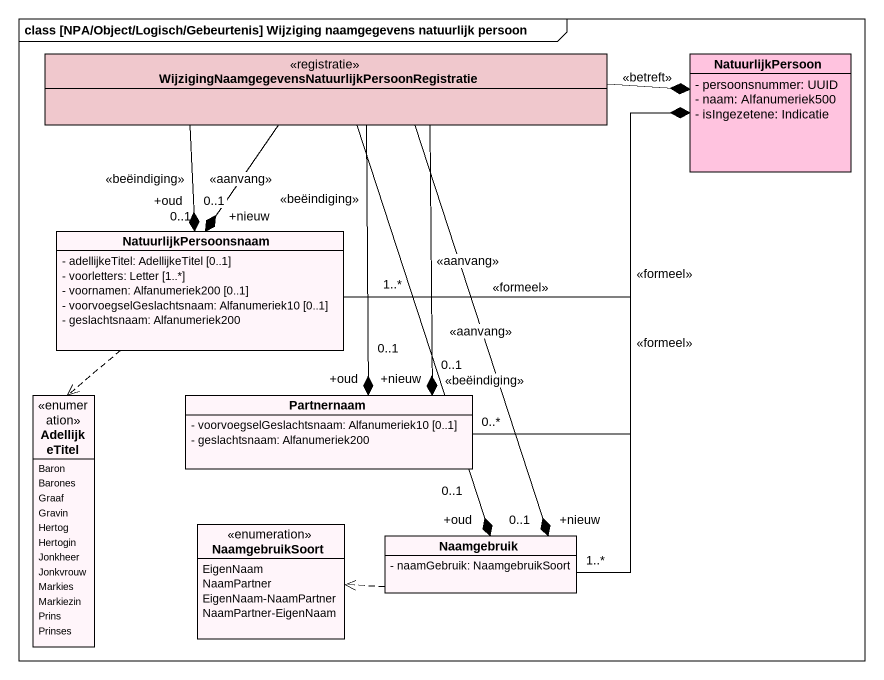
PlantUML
@startuml
mainframe class [NPA/Object/Logisch/Gebeurtenis] Wijziging naamgegevens natuurlijk persoon
hide circle
hide empty members
skinparam classAttributeIconSize 0
class "WijzigingNaamgegevensNatuurlijkPersoonRegistratie" as WijzigingNaamgegevensNatuurl <<registratie>> #F0C8CD
class NatuurlijkPersoon #FFC3DF {
  - persoonsnummer: UUID
  - naam: Alfanumeriek500
  - isIngezetene: Indicatie
}
class NatuurlijkPersoonsnaam #FFF5FA {
  - adellijkeTitel: AdellijkeTitel [0..1]
  - voorletters: Letter [1..*]
  - voornamen: Alfanumeriek200 [0..1]
  - voorvoegselGeslachtsnaam: Alfanumeriek10 [0..1]
  - geslachtsnaam: Alfanumeriek200
}
enum AdellijkeTitel #FFF5FA {
  Baron
  Barones
  Graaf
  Gravin
  Hertog
  Hertogin
  Jonkheer
  Jonkvrouw
  Markies
  Markiezin
  Prins
  Prinses
}
class Partnernaam #FFF5FA {
  - voorvoegselGeslachtsnaam: Alfanumeriek10 [0..1]
  - geslachtsnaam: Alfanumeriek200
}
enum NaamgebruikSoort #FFF5FA {
  EigenNaam
  NaamPartner
  EigenNaam-NaamPartner
  NaamPartner-EigenNaam
}
class Naamgebruik #FFF5FA {
  - naamGebruik: NaamgebruikSoort
}
WijzigingNaamgegevensNatuurl -right-* NatuurlijkPersoon : <<betreft>>
WijzigingNaamgegevensNatuurl --* "+nieuw\n0..1" NatuurlijkPersoonsnaam : <<aanvang>>
WijzigingNaamgegevensNatuurl --* "+oud\n0..1" NatuurlijkPersoonsnaam : <<beëindiging>>
WijzigingNaamgegevensNatuurl --* "+nieuw\n0..1" Partnernaam : <<aanvang>>
WijzigingNaamgegevensNatuurl --* "+oud\n0..1" Partnernaam : <<beëindiging>>
WijzigingNaamgegevensNatuurl --* "+nieuw\n0..1" Naamgebruik : <<aanvang>>
WijzigingNaamgegevensNatuurl --* "+oud\n0..1" Naamgebruik : <<beëindiging>>
NatuurlijkPersoonsnaam "1..*" -right-* NatuurlijkPersoon : <<formeel>>
NatuurlijkPersoonsnaam ..> AdellijkeTitel
Partnernaam "0..*" -up-* NatuurlijkPersoon : <<formeel>>
Naamgebruik "1..*" -up-* NatuurlijkPersoon : <<formeel>>
Naamgebruik .left.> NaamgebruikSoort
@enduml
